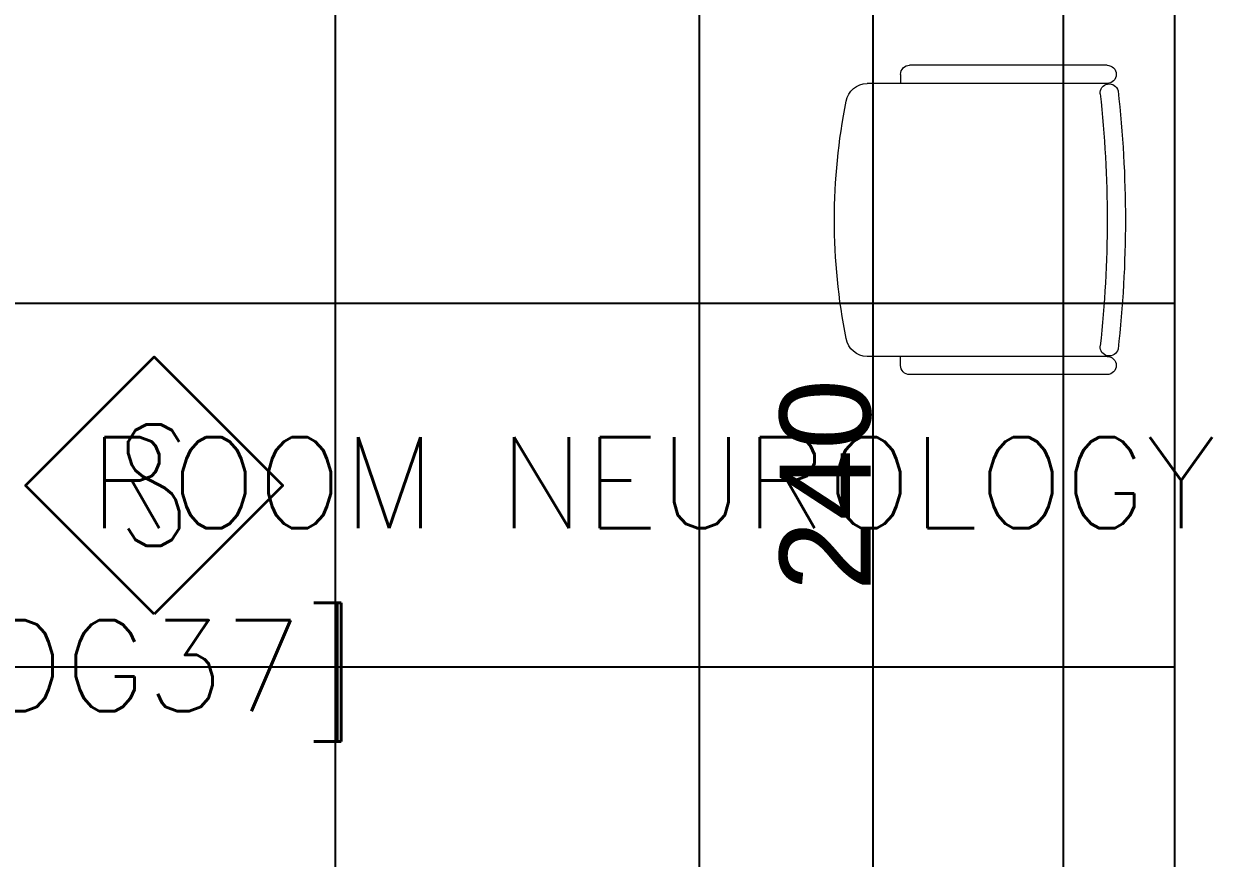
# Model space of a CAD drawing. Header units: inches. Extents: x -12418 to 57169, y -29325 to 19878.
# Drawn here: x 43286 to 45245, y -5715 to -4339 of the extents above; entities that cross this region are included whole.
import ezdxf
from ezdxf.enums import TextEntityAlignment as Align

# ---------------------------------------------------------------- set-up
doc = ezdxf.new("R2010")
doc.units = ezdxf.units.IN
doc.header["$LTSCALE"] = 25
doc.header["$MEASUREMENT"] = 0
doc.header["$PDMODE"] = 3
doc.layers.get('0').update_dxf_attribs({"color": 8})
doc.layers.get('Defpoints').update_dxf_attribs({"color": 8})
for name, color, linetype, lineweight in [('00-Ground Floor$0$72_EGR_BASE_TEXT', 252, 'Continuous', 5), ('00-Ground Floor$0$LOADING', 253, 'Continuous', 5), ('00-Ground Floor$0$Walls', 251, 'Continuous', 5), ('E-DIM', 6, 'Continuous', 18), ('F-ALRM-CLNG @ 100', 33, 'Continuous', 35)]:
    doc.layers.add(name, color=color, linetype=linetype, lineweight=lineweight)
doc.layers.add('00-Ground Floor$0$False Ceiling', color=251, linetype='Continuous')
doc.styles.add('00-Ground Floor$0$SIMPLEX', font='SIMPLEX.shx', dxfattribs={"height": 150})
doc.styles.add('DC_Simplex', font='SIMPLEX.shx', dxfattribs={"width": 0.7})
doc.styles.get("Standard").update_dxf_attribs({"font": 'arial.ttf'})
doc.dimstyles.get("Standard").update_dxf_attribs({"dimtxt": 150, "dimasz": 150, "dimexe": 0.18, "dimexo": 0.0625, "dimgap": 1, "dimtad": 1, "dimdec": 0, "dimlfac": 0.1, "dimzin": 0, "dimdsep": 46, "dimtxsty": 'Standard', "dimcen": 0.09, "dimclrd": 256, "dimclrt": 7, "dimadec": 0, "dimazin": 0, "dimtfac": 1, "dimtdec": 0, "dimtofl": 0, "dimtmove": 0, "dimatfit": 3, "dimfxl": 1, "dimtolj": 1, "dimtzin": 0, "dimarcsym": 0})

# ---------------------------------------------------------------- blocks, each defined once
blk = doc.blocks.new('00-Ground Floor$0$GF21016-P')
at = {"layer": '00-Ground Floor$0$LOADING', "extrusion": (-1.24384e-09, -1.20261e-09, -1)}
for p, q in [((0.0128, 0.0179), (0.0128, 0.4136)), ((0.4628, 0.0179), (0.4628, 0.4136)), ((-0.0022, 0.3585), (0.0128, 0.3585)), ((0.4778, 0.3585), (0.4628, 0.3585)), ((-0.0172, 0.0179), (-0.0172, 0.3435)), ((0.4928, 0.0179), (0.4928, 0.3435)), ((0.4778, 0.0029), (0.4778, 0.0029))]:
    blk.add_line(p, q, dxfattribs=at)
for centre, radius, start, end in [((-0.2378, -0.5362), 1.0036, 78.7568, 101.2432), ((-0.0478, 0.4136), 0.035, 0, 80.6557), ((-0.4278, 0.4136), 0.035, 99.3443, 180), ((0.0022, 0.3435), 0.015, 0, 90), ((-0.4778, 0.3435), 0.015, 90, 180), ((-0.0284, 0.0145), 0.015, 284.3864, 95.5209), ((-0.2378, 1.8928), 1.8749, 263.6341, 276.3659), ((-0.4471, 0.0145), 0.015, 84.4791, 255.6136), ((0.0022, 0.0179), 0.015, 270, 0), ((0.0022, 0.0179), 0.015, 180, 270), ((-0.2378, 1.8734), 1.8855, 263.5119, 276.4881), ((-0.4778, 0.0179), 0.015, 270, 0), ((-0.4778, 0.0179), 0.015, 180, 270)]:
    blk.add_arc(centre, radius, start, end, dxfattribs=at)
blk = doc.blocks.new('00-Ground Floor$0$A$Ce9e1c4c3')
at = {"layer": '00-Ground Floor$0$False Ceiling', "color": 254, "linetype": 'Continuous'}
for p, q in [((-56200, -6847.4), (-56200, -2847.4)), ((-55600, -6847.4), (-55600, -2847.4)), ((-55000, -6847.4), (-55000, -2847.4)), ((-58201, -4800), (-54817.1, -4800)), ((-58201, -5400), (-54817.1, -5400))]:
    blk.add_line(p, q, dxfattribs=at)
at = {"layer": '00-Ground Floor$0$False Ceiling', "color": 254}
blk.add_line((-54817.1, -2847.4, 0), (-54817.1, -6847.4, 0), dxfattribs=at)
blk = doc.blocks.new('00-Ground Floor')
at = {"layer": '00-Ground Floor$0$Walls'}
blk.add_line((45182.9, -2847.4, 0), (45182.9, -6847.4, 0), dxfattribs=at)
at = {"layer": '00-Ground Floor$0$False Ceiling', "color": 254}
blk.add_blockref('00-Ground Floor$0$A$Ce9e1c4c3', (100000, 0), dxfattribs=at)
at = {"layer": '00-Ground Floor$0$LOADING', "color": 1, "extrusion": (1.86519e-05, 4.75185e-05, 1), "xscale": 1000.000000000001, "yscale": 1000.000000000001, "zscale": -1000.000000000011, "rotation": 89.99997490245693}
blk.add_blockref('00-Ground Floor$0$GF21016-P', (45089.7, -4900.5, 0.6), dxfattribs=at)
at = {"layer": '00-Ground Floor$0$72_EGR_BASE_TEXT', "char_height": 150, "attachment_point": 2, "style": '00-Ground Floor$0$SIMPLEX'}
for s, insert in [('CONSULTATION ROOM NEUROLOGY', (43544.6, -5021.2)), ('[OPDG37]', (43343, -5322.8, 0))]:
    blk.add_mtext(s, dxfattribs=dict(at, insert=insert))
blk = doc.blocks.new('A$C5CF53093')
blk.add_lwpolyline([(0, -212.1), (-212.1, 0), (0, 212.1), (212.1, 0)], close=True)
blk = doc.blocks.new('*U207')
at = {"xscale": 0.01, "yscale": 0.01, "zscale": 0.01}
blk.add_blockref('A$C5CF53093', (0.007, -0.007), dxfattribs=at)
at = {"color": 6, "style": 'DC_Simplex', "width": 0.7, "flags": 8}
blk.add_attdef('TYPE', text='', height=2, rotation=360, dxfattribs=at).set_placement((0, 0), align=Align.MIDDLE_CENTER)
blk = doc.blocks.new('*D331')
at = {"layer": 'Defpoints', "color": 0, "transparency": 16777216}
for p in [(44400, -3900), (44400, -6300), (44685.5, -6300)]:
    blk.add_point(p, dxfattribs=at)
at = {"layer": 'E-DIM', "color": 0, "lineweight": -2, "transparency": 16777216}
for p, q in [((44400.1, -3900), (44685.6, -3900)), ((44400.1, -6300), (44685.6, -6300))]:
    blk.add_line(p, q, dxfattribs=at)
at = {"layer": 'E-DIM', "lineweight": -2, "transparency": 16777216}
blk.add_line((44685.5, -4050), (44685.5, -6150), dxfattribs=at)
at = {"layer": 'E-DIM', "transparency": 16777216}
for points in [[(44660.5, -4050), (44710.5, -4050), (44685.5, -3900)], [(44660.5, -6150), (44710.5, -6150), (44685.5, -6300)]]:
    blk.add_solid(points, dxfattribs=at)
at = {"layer": 'E-DIM', "color": 7, "transparency": 16777216, "insert": (44607.9, -5100), "char_height": 150, "attachment_point": 5, "rotation": 90}
blk.add_mtext('\\A1;240', dxfattribs=at)

msp = doc.modelspace()

# ---------------------------------------------------------------- block references
msp.add_blockref('00-Ground Floor', (0, 0))
at = {"layer": 'F-ALRM-CLNG @ 100', "xscale": 100, "yscale": 100, "zscale": 100}
msp.add_blockref('*U207', (43500, -5100), dxfattribs=at).add_auto_attribs({'TYPE': 'S'})

# ---------------------------------------------------------------- dimensions: what is measured, and where the dimension line sits
at = {"layer": 'E-DIM'}
dim = msp.add_linear_dim(base=(44685.5, -6300), p1=(44400, -3900), p2=(44400, -6300), angle=90, dimstyle='Standard', dxfattribs=at)
dim.commit()
dim.dimension.update_dxf_attribs({"geometry": '*D331', "text_midpoint": (44607.9, -5100)})

doc.saveas('drawing.dxf')
